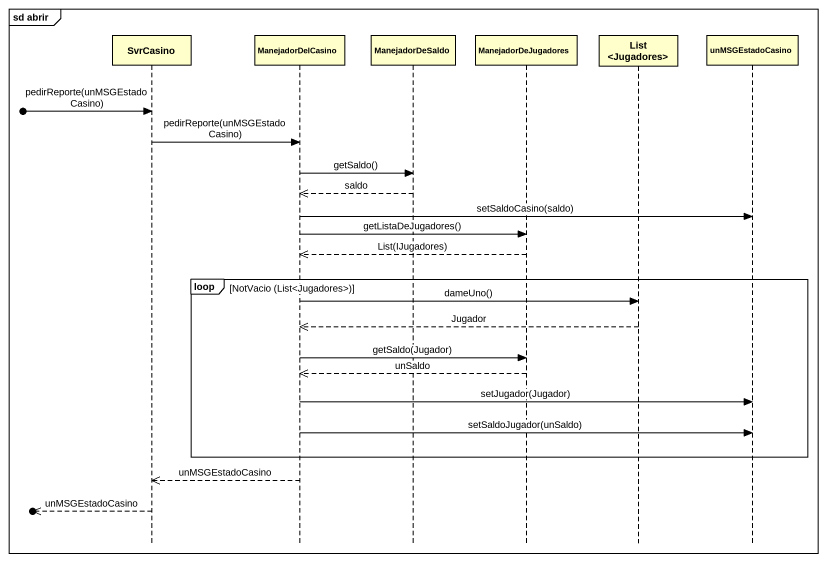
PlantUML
@startuml
mainframe sd abrir
hide footbox
participant SvrCasino
participant ManejadorDelCasino
participant ManejadorDeSaldo
participant ManejadorDeJugadores
participant "List <Jugadores>" as List_Jugadores
participant unMSGEstadoCasino

[o-> SvrCasino : pedirReporte(unMSGEstadoCasino)
SvrCasino -> ManejadorDelCasino : pedirReporte(unMSGEstadoCasino)
ManejadorDelCasino -> ManejadorDeSaldo : getSaldo()
ManejadorDeSaldo -->> ManejadorDelCasino : saldo
ManejadorDelCasino -> unMSGEstadoCasino : setSaldoCasino(saldo)
ManejadorDelCasino -> ManejadorDeJugadores : getListaDeJugadores()
ManejadorDeJugadores -->> ManejadorDelCasino : List(IJugadores)
loop NotVacio (List<Jugadores>)
  ManejadorDelCasino -> List_Jugadores : dameUno()
  List_Jugadores -->> ManejadorDelCasino : Jugador
  ManejadorDelCasino -> ManejadorDeJugadores : getSaldo(Jugador)
  ManejadorDeJugadores -->> ManejadorDelCasino : unSaldo
  ManejadorDelCasino -> unMSGEstadoCasino : setJugador(Jugador)
  ManejadorDelCasino -> unMSGEstadoCasino : setSaldoJugador(unSaldo)
end
ManejadorDelCasino -->> SvrCasino : unMSGEstadoCasino
[o<<-- SvrCasino : unMSGEstadoCasino
@enduml
